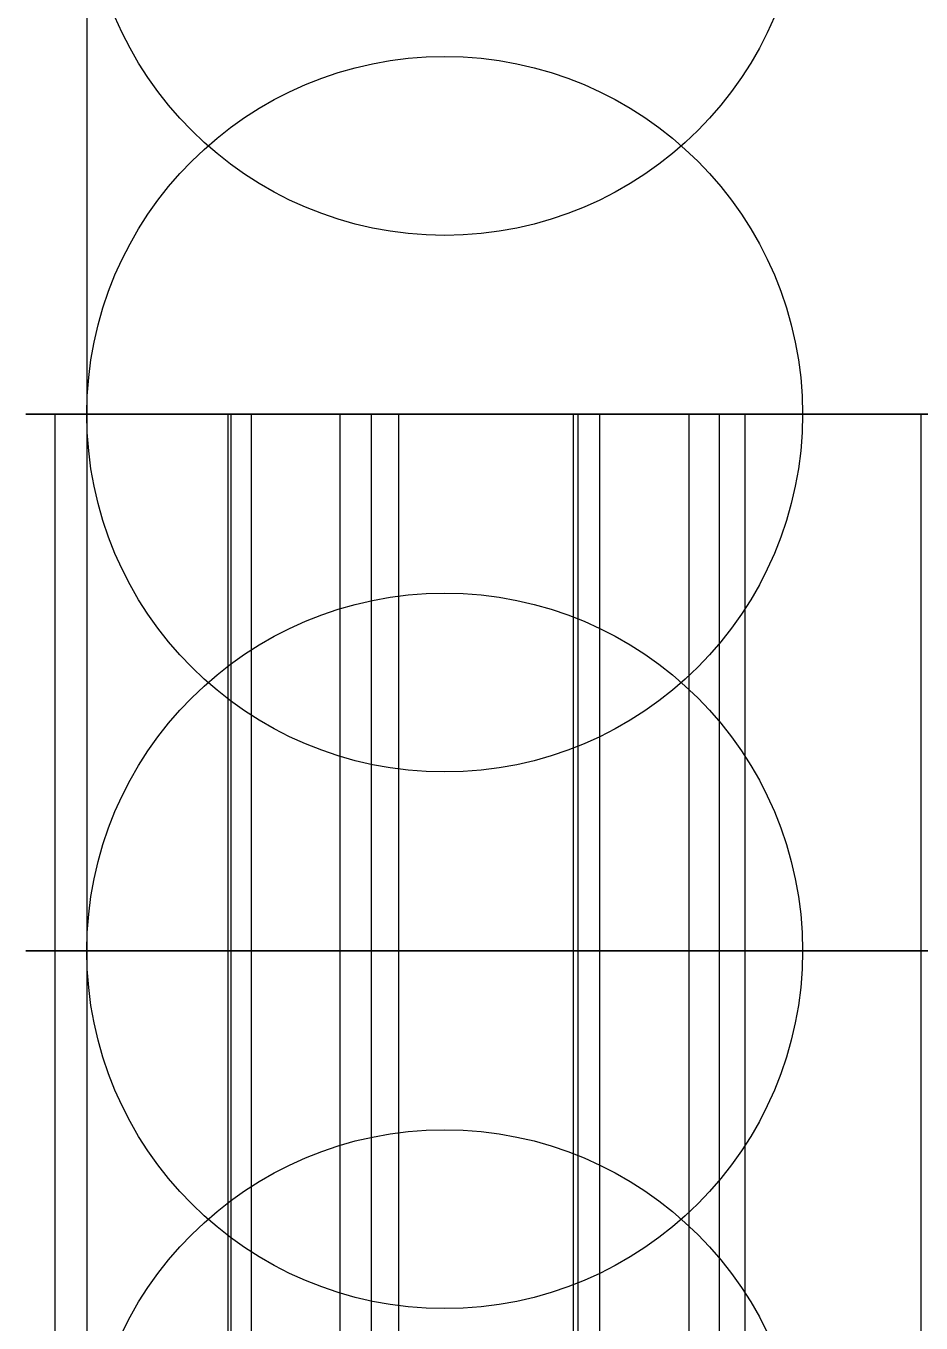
# Model space of a CAD drawing. Extents: x -60 to 60, y 140 to 264.
# Drawn here: x -14.34 to -9.34, y 195.42 to 202.67 of the extents above; entities that cross this region are included whole.
import ezdxf

# ---------------------------------------------------------------- set-up
doc = ezdxf.new("R2010")
doc.units = 0
doc.layers.add('Cut051011', color=7, linetype='CONTINUOUS')

msp = doc.modelspace()

# ---------------------------------------------------------------- linework, layer by layer
at = {"layer": 'Cut051011'}
for p, q in [((-14, 203.5, 600), (-14, 200.5, 600)), ((-14, 203.5, 600), (-14, 200.5, 600)), ((-14.1777, 197.5, 545.198), (-14.1777, 200.5, 545.198)), ((-14.1777, 197.5, 545.198), (-14.1777, 200.5, 545.198)), ((-14.1777, 197.5, 654.802), (-14.1777, 200.5, 654.802)), ((-14.1777, 197.5, 654.802), (-14.1777, 200.5, 654.802)), ((-14, 200.5, 600), (-14, 197.5, 600)), ((-14, 200.5, 600), (-14, 197.5, 600)), ((-13.2096, 197.5, 544.957), (-13.2096, 200.5, 544.957)), ((-13.2096, 197.5, 544.957), (-13.2096, 200.5, 544.957)), ((-13.2096, 197.5, 655.043), (-13.2096, 200.5, 655.043)), ((-13.2096, 197.5, 655.043), (-13.2096, 200.5, 655.043)), ((-13.1937, 197.5, 544.64), (-13.1937, 200.5, 544.64)), ((-13.1937, 197.5, 544.64), (-13.1937, 200.5, 544.64)), ((-13.1937, 197.5, 655.36), (-13.1937, 200.5, 655.36)), ((-13.1937, 197.5, 655.36), (-13.1937, 200.5, 655.36)), ((-13.079, 197.5, 544.478), (-13.079, 200.5, 544.478)), ((-13.079, 197.5, 544.478), (-13.079, 200.5, 544.478)), ((-13.079, 197.5, 655.522), (-13.079, 200.5, 655.522)), ((-13.079, 197.5, 655.522), (-13.079, 200.5, 655.522)), ((-12.5839, 197.5, 544.364), (-12.5839, 200.5, 544.364)), ((-12.5839, 197.5, 544.364), (-12.5839, 200.5, 544.364)), ((-12.5839, 197.5, 655.636), (-12.5839, 200.5, 655.636)), ((-12.5839, 197.5, 655.636), (-12.5839, 200.5, 655.636)), ((-12.4097, 197.5, 544.459), (-12.4097, 200.5, 544.459)), ((-12.4097, 197.5, 544.459), (-12.4097, 200.5, 544.459)), ((-12.4097, 197.5, 655.541), (-12.4097, 200.5, 655.541)), ((-12.4097, 197.5, 655.541), (-12.4097, 200.5, 655.541)), ((-12.2565, 197.5, 544.737), (-12.2565, 200.5, 544.737)), ((-12.2565, 197.5, 544.737), (-12.2565, 200.5, 544.737)), ((-12.2565, 197.5, 655.263), (-12.2565, 200.5, 655.263)), ((-12.2565, 197.5, 655.263), (-12.2565, 200.5, 655.263)), ((-11.2806, 197.5, 544.53), (-11.2806, 200.5, 544.53)), ((-11.2806, 197.5, 544.53), (-11.2806, 200.5, 544.53)), ((-11.2806, 197.5, 655.47), (-11.2806, 200.5, 655.47)), ((-11.2806, 197.5, 655.47), (-11.2806, 200.5, 655.47)), ((-11.2537, 197.5, 544.214), (-11.2537, 200.5, 544.214)), ((-11.2537, 197.5, 544.214), (-11.2537, 200.5, 544.214)), ((-11.2537, 197.5, 655.786), (-11.2537, 200.5, 655.786)), ((-11.2537, 197.5, 655.786), (-11.2537, 200.5, 655.786)), ((-11.1334, 197.5, 544.055), (-11.1334, 200.5, 544.055)), ((-11.1334, 197.5, 544.055), (-11.1334, 200.5, 544.055)), ((-11.1334, 197.5, 655.945), (-11.1334, 200.5, 655.945)), ((-11.1334, 197.5, 655.945), (-11.1334, 200.5, 655.945)), ((-10.6346, 197.5, 543.958), (-10.6346, 200.5, 543.958)), ((-10.6346, 197.5, 543.958), (-10.6346, 200.5, 543.958)), ((-10.6346, 197.5, 656.042), (-10.6346, 200.5, 656.042)), ((-10.6346, 197.5, 656.042), (-10.6346, 200.5, 656.042)), ((-10.4637, 197.5, 544.06), (-10.4637, 200.5, 544.06)), ((-10.4637, 197.5, 544.06), (-10.4637, 200.5, 544.06)), ((-10.4637, 197.5, 655.94), (-10.4637, 200.5, 655.94)), ((-10.4637, 197.5, 655.94), (-10.4637, 200.5, 655.94)), ((-10.3204, 197.5, 544.343), (-10.3204, 200.5, 544.343)), ((-10.3204, 197.5, 544.343), (-10.3204, 200.5, 544.343)), ((-10.3204, 197.5, 655.657), (-10.3204, 200.5, 655.657)), ((-10.3204, 197.5, 655.657), (-10.3204, 200.5, 655.657)), ((-9.33781, 197.5, 544.17), (-9.33781, 200.5, 544.17)), ((-9.33781, 197.5, 544.17), (-9.33781, 200.5, 544.17)), ((-9.33781, 197.5, 655.83), (-9.33781, 200.5, 655.83)), ((-9.33781, 197.5, 655.83), (-9.33781, 200.5, 655.83)), ((-14.1777, 194.5, 545.198), (-14.1777, 197.5, 545.198)), ((-14.1777, 194.5, 545.198), (-14.1777, 197.5, 545.198)), ((-14.1777, 194.5, 654.802), (-14.1777, 197.5, 654.802)), ((-14.1777, 194.5, 654.802), (-14.1777, 197.5, 654.802)), ((-14, 197.5, 600), (-14, 194.5, 600)), ((-14, 197.5, 600), (-14, 194.5, 600)), ((-13.2096, 194.5, 544.957), (-13.2096, 197.5, 544.957)), ((-13.2096, 194.5, 544.957), (-13.2096, 197.5, 544.957)), ((-13.2096, 194.5, 655.043), (-13.2096, 197.5, 655.043)), ((-13.2096, 194.5, 655.043), (-13.2096, 197.5, 655.043)), ((-13.1937, 194.5, 544.64), (-13.1937, 197.5, 544.64)), ((-13.1937, 194.5, 544.64), (-13.1937, 197.5, 544.64)), ((-13.1937, 194.5, 655.36), (-13.1937, 197.5, 655.36)), ((-13.1937, 194.5, 655.36), (-13.1937, 197.5, 655.36)), ((-13.079, 194.5, 544.478), (-13.079, 197.5, 544.478)), ((-13.079, 194.5, 544.478), (-13.079, 197.5, 544.478)), ((-13.079, 194.5, 655.522), (-13.079, 197.5, 655.522)), ((-13.079, 194.5, 655.522), (-13.079, 197.5, 655.522)), ((-12.5839, 194.5, 544.364), (-12.5839, 197.5, 544.364)), ((-12.5839, 194.5, 544.364), (-12.5839, 197.5, 544.364)), ((-12.5839, 194.5, 655.636), (-12.5839, 197.5, 655.636)), ((-12.5839, 194.5, 655.636), (-12.5839, 197.5, 655.636)), ((-12.4097, 194.5, 544.459), (-12.4097, 197.5, 544.459)), ((-12.4097, 194.5, 544.459), (-12.4097, 197.5, 544.459)), ((-12.4097, 194.5, 655.541), (-12.4097, 197.5, 655.541)), ((-12.4097, 194.5, 655.541), (-12.4097, 197.5, 655.541)), ((-12.2565, 194.5, 544.737), (-12.2565, 197.5, 544.737)), ((-12.2565, 194.5, 544.737), (-12.2565, 197.5, 544.737)), ((-12.2565, 194.5, 655.263), (-12.2565, 197.5, 655.263)), ((-12.2565, 194.5, 655.263), (-12.2565, 197.5, 655.263)), ((-11.2806, 194.5, 544.53), (-11.2806, 197.5, 544.53)), ((-11.2806, 194.5, 544.53), (-11.2806, 197.5, 544.53)), ((-11.2806, 194.5, 655.47), (-11.2806, 197.5, 655.47)), ((-11.2806, 194.5, 655.47), (-11.2806, 197.5, 655.47)), ((-11.2537, 194.5, 544.214), (-11.2537, 197.5, 544.214)), ((-11.2537, 194.5, 544.214), (-11.2537, 197.5, 544.214)), ((-11.2537, 194.5, 655.786), (-11.2537, 197.5, 655.786)), ((-11.2537, 194.5, 655.786), (-11.2537, 197.5, 655.786)), ((-11.1334, 194.5, 544.055), (-11.1334, 197.5, 544.055)), ((-11.1334, 194.5, 544.055), (-11.1334, 197.5, 544.055)), ((-11.1334, 194.5, 655.945), (-11.1334, 197.5, 655.945)), ((-11.1334, 194.5, 655.945), (-11.1334, 197.5, 655.945)), ((-10.6346, 194.5, 543.958), (-10.6346, 197.5, 543.958)), ((-10.6346, 194.5, 543.958), (-10.6346, 197.5, 543.958)), ((-10.6346, 194.5, 656.042), (-10.6346, 197.5, 656.042)), ((-10.6346, 194.5, 656.042), (-10.6346, 197.5, 656.042)), ((-10.4637, 194.5, 544.06), (-10.4637, 197.5, 544.06)), ((-10.4637, 194.5, 544.06), (-10.4637, 197.5, 544.06)), ((-10.4637, 194.5, 655.94), (-10.4637, 197.5, 655.94)), ((-10.4637, 194.5, 655.94), (-10.4637, 197.5, 655.94)), ((-10.3204, 194.5, 544.343), (-10.3204, 197.5, 544.343)), ((-10.3204, 194.5, 544.343), (-10.3204, 197.5, 544.343)), ((-10.3204, 194.5, 655.657), (-10.3204, 197.5, 655.657)), ((-10.3204, 194.5, 655.657), (-10.3204, 197.5, 655.657)), ((-9.33781, 194.5, 544.17), (-9.33781, 197.5, 544.17)), ((-9.33781, 194.5, 544.17), (-9.33781, 197.5, 544.17)), ((-9.33781, 194.5, 655.83), (-9.33781, 197.5, 655.83)), ((-9.33781, 194.5, 655.83), (-9.33781, 197.5, 655.83))]:
    msp.add_line(p, q, dxfattribs=at)
for centre, radius in [((0, 203.5), 60), ((0, 203.5), 60), ((0, 200.5), 60), ((0, 200.5), 60), ((-12, 203.5), 2), ((-12, 203.5), 2), ((-12, 200.5), 2), ((-12, 200.5), 2), ((-12, 200.5), 2), ((-12, 200.5), 2), ((-12, 197.5), 2), ((-12, 197.5), 2), ((-12, 197.5), 2), ((-12, 197.5), 2), ((-12, 194.5), 2), ((-12, 194.5), 2)]:
    msp.add_circle(centre, radius, dxfattribs=at)
for points, degree in [([(-14.1777, 200.5, 545.198), (-14.2808, 200.5, 545.075), (-14.3404, 200.5, 544.926)], 2), ([(-14.3404, 200.5, 655.074), (-14.2808, 200.5, 654.925), (-14.1777, 200.5, 654.802)], 2), ([(-14.1777, 200.5, 545.198), (-14.2808, 200.5, 545.075), (-14.3404, 200.5, 544.926)], 2), ([(-14.3404, 200.5, 655.074), (-14.2808, 200.5, 654.925), (-14.1777, 200.5, 654.802)], 2), ([(-13.1937, 200.5, 544.64), (-13.1764, 200.5, 544.8), (-13.2096, 200.5, 544.957)], 2), ([(-13.2096, 200.5, 655.043), (-13.1764, 200.5, 655.2), (-13.1937, 200.5, 655.36)], 2), ([(-13.1937, 200.5, 544.64), (-13.1764, 200.5, 544.8), (-13.2096, 200.5, 544.957)], 2), ([(-13.2096, 200.5, 655.043), (-13.1764, 200.5, 655.2), (-13.1937, 200.5, 655.36)], 2), ([(-12.5839, 200.5, 544.364), (-13.079, 200.5, 544.478)], 1), ([(-13.079, 200.5, 655.522), (-12.5839, 200.5, 655.636)], 1), ([(-12.5839, 200.5, 544.364), (-13.079, 200.5, 544.478)], 1), ([(-13.079, 200.5, 655.522), (-12.5839, 200.5, 655.636)], 1), ([(-12.2565, 200.5, 544.737), (-12.3552, 200.5, 544.61), (-12.4097, 200.5, 544.459)], 2), ([(-12.4097, 200.5, 655.541), (-12.3552, 200.5, 655.39), (-12.2565, 200.5, 655.263)], 2), ([(-12.2565, 200.5, 544.737), (-12.3552, 200.5, 544.61), (-12.4097, 200.5, 544.459)], 2), ([(-12.4097, 200.5, 655.541), (-12.3552, 200.5, 655.39), (-12.2565, 200.5, 655.263)], 2), ([(-11.2537, 200.5, 544.214), (-11.2419, 200.5, 544.374), (-11.2806, 200.5, 544.53)], 2), ([(-11.2806, 200.5, 655.47), (-11.2419, 200.5, 655.626), (-11.2537, 200.5, 655.786)], 2), ([(-11.2537, 200.5, 544.214), (-11.2419, 200.5, 544.374), (-11.2806, 200.5, 544.53)], 2), ([(-11.2806, 200.5, 655.47), (-11.2419, 200.5, 655.626), (-11.2537, 200.5, 655.786)], 2), ([(-10.6346, 200.5, 543.958), (-11.1334, 200.5, 544.055)], 1), ([(-11.1334, 200.5, 655.945), (-10.6346, 200.5, 656.042)], 1), ([(-10.6346, 200.5, 543.958), (-11.1334, 200.5, 544.055)], 1), ([(-11.1334, 200.5, 655.945), (-10.6346, 200.5, 656.042)], 1), ([(-10.3204, 200.5, 544.343), (-10.4146, 200.5, 544.213), (-10.4637, 200.5, 544.06)], 2), ([(-10.4637, 200.5, 655.94), (-10.4146, 200.5, 655.787), (-10.3204, 200.5, 655.657)], 2), ([(-10.3204, 200.5, 544.343), (-10.4146, 200.5, 544.213), (-10.4637, 200.5, 544.06)], 2), ([(-10.4637, 200.5, 655.94), (-10.4146, 200.5, 655.787), (-10.3204, 200.5, 655.657)], 2), ([(-9.2999, 200.5, 543.855), (-9.29374, 200.5, 544.015), (-9.33781, 200.5, 544.17)], 2), ([(-9.33781, 200.5, 655.83), (-9.29374, 200.5, 655.985), (-9.2999, 200.5, 656.145)], 2), ([(-9.2999, 200.5, 543.855), (-9.29374, 200.5, 544.015), (-9.33781, 200.5, 544.17)], 2), ([(-9.33781, 200.5, 655.83), (-9.29374, 200.5, 655.985), (-9.2999, 200.5, 656.145)], 2), ([(-14.1777, 197.5, 545.198), (-14.2808, 197.5, 545.075), (-14.3404, 197.5, 544.926)], 2), ([(-14.3404, 197.5, 655.074), (-14.2808, 197.5, 654.925), (-14.1777, 197.5, 654.802)], 2), ([(-14.1777, 197.5, 545.198), (-14.2808, 197.5, 545.075), (-14.3404, 197.5, 544.926)], 2), ([(-14.3404, 197.5, 655.074), (-14.2808, 197.5, 654.925), (-14.1777, 197.5, 654.802)], 2), ([(-14.1777, 197.5, 545.198), (-14.2808, 197.5, 545.075), (-14.3404, 197.5, 544.926)], 2), ([(-14.3404, 197.5, 655.074), (-14.2808, 197.5, 654.925), (-14.1777, 197.5, 654.802)], 2), ([(-14.1777, 197.5, 545.198), (-14.2808, 197.5, 545.075), (-14.3404, 197.5, 544.926)], 2), ([(-14.3404, 197.5, 655.074), (-14.2808, 197.5, 654.925), (-14.1777, 197.5, 654.802)], 2), ([(-13.1937, 197.5, 544.64), (-13.1764, 197.5, 544.8), (-13.2096, 197.5, 544.957)], 2), ([(-13.2096, 197.5, 655.043), (-13.1764, 197.5, 655.2), (-13.1937, 197.5, 655.36)], 2), ([(-13.1937, 197.5, 544.64), (-13.1764, 197.5, 544.8), (-13.2096, 197.5, 544.957)], 2), ([(-13.2096, 197.5, 655.043), (-13.1764, 197.5, 655.2), (-13.1937, 197.5, 655.36)], 2), ([(-13.1937, 197.5, 544.64), (-13.1764, 197.5, 544.8), (-13.2096, 197.5, 544.957)], 2), ([(-13.2096, 197.5, 655.043), (-13.1764, 197.5, 655.2), (-13.1937, 197.5, 655.36)], 2), ([(-13.1937, 197.5, 544.64), (-13.1764, 197.5, 544.8), (-13.2096, 197.5, 544.957)], 2), ([(-13.2096, 197.5, 655.043), (-13.1764, 197.5, 655.2), (-13.1937, 197.5, 655.36)], 2), ([(-12.5839, 197.5, 544.364), (-13.079, 197.5, 544.478)], 1), ([(-13.079, 197.5, 655.522), (-12.5839, 197.5, 655.636)], 1), ([(-12.5839, 197.5, 544.364), (-13.079, 197.5, 544.478)], 1), ([(-13.079, 197.5, 655.522), (-12.5839, 197.5, 655.636)], 1), ([(-12.5839, 197.5, 544.364), (-13.079, 197.5, 544.478)], 1), ([(-13.079, 197.5, 655.522), (-12.5839, 197.5, 655.636)], 1), ([(-12.5839, 197.5, 544.364), (-13.079, 197.5, 544.478)], 1), ([(-13.079, 197.5, 655.522), (-12.5839, 197.5, 655.636)], 1), ([(-12.2565, 197.5, 544.737), (-12.3552, 197.5, 544.61), (-12.4097, 197.5, 544.459)], 2), ([(-12.4097, 197.5, 655.541), (-12.3552, 197.5, 655.39), (-12.2565, 197.5, 655.263)], 2), ([(-12.2565, 197.5, 544.737), (-12.3552, 197.5, 544.61), (-12.4097, 197.5, 544.459)], 2), ([(-12.4097, 197.5, 655.541), (-12.3552, 197.5, 655.39), (-12.2565, 197.5, 655.263)], 2), ([(-12.2565, 197.5, 544.737), (-12.3552, 197.5, 544.61), (-12.4097, 197.5, 544.459)], 2), ([(-12.4097, 197.5, 655.541), (-12.3552, 197.5, 655.39), (-12.2565, 197.5, 655.263)], 2), ([(-12.2565, 197.5, 544.737), (-12.3552, 197.5, 544.61), (-12.4097, 197.5, 544.459)], 2), ([(-12.4097, 197.5, 655.541), (-12.3552, 197.5, 655.39), (-12.2565, 197.5, 655.263)], 2), ([(-11.2537, 197.5, 544.214), (-11.2419, 197.5, 544.374), (-11.2806, 197.5, 544.53)], 2), ([(-11.2806, 197.5, 655.47), (-11.2419, 197.5, 655.626), (-11.2537, 197.5, 655.786)], 2), ([(-11.2537, 197.5, 544.214), (-11.2419, 197.5, 544.374), (-11.2806, 197.5, 544.53)], 2), ([(-11.2806, 197.5, 655.47), (-11.2419, 197.5, 655.626), (-11.2537, 197.5, 655.786)], 2), ([(-11.2537, 197.5, 544.214), (-11.2419, 197.5, 544.374), (-11.2806, 197.5, 544.53)], 2), ([(-11.2806, 197.5, 655.47), (-11.2419, 197.5, 655.626), (-11.2537, 197.5, 655.786)], 2), ([(-11.2537, 197.5, 544.214), (-11.2419, 197.5, 544.374), (-11.2806, 197.5, 544.53)], 2), ([(-11.2806, 197.5, 655.47), (-11.2419, 197.5, 655.626), (-11.2537, 197.5, 655.786)], 2), ([(-10.6346, 197.5, 543.958), (-11.1334, 197.5, 544.055)], 1), ([(-11.1334, 197.5, 655.945), (-10.6346, 197.5, 656.042)], 1), ([(-10.6346, 197.5, 543.958), (-11.1334, 197.5, 544.055)], 1), ([(-11.1334, 197.5, 655.945), (-10.6346, 197.5, 656.042)], 1), ([(-10.6346, 197.5, 543.958), (-11.1334, 197.5, 544.055)], 1), ([(-11.1334, 197.5, 655.945), (-10.6346, 197.5, 656.042)], 1), ([(-10.6346, 197.5, 543.958), (-11.1334, 197.5, 544.055)], 1), ([(-11.1334, 197.5, 655.945), (-10.6346, 197.5, 656.042)], 1), ([(-10.3204, 197.5, 544.343), (-10.4146, 197.5, 544.213), (-10.4637, 197.5, 544.06)], 2), ([(-10.4637, 197.5, 655.94), (-10.4146, 197.5, 655.787), (-10.3204, 197.5, 655.657)], 2), ([(-10.3204, 197.5, 544.343), (-10.4146, 197.5, 544.213), (-10.4637, 197.5, 544.06)], 2), ([(-10.4637, 197.5, 655.94), (-10.4146, 197.5, 655.787), (-10.3204, 197.5, 655.657)], 2), ([(-10.3204, 197.5, 544.343), (-10.4146, 197.5, 544.213), (-10.4637, 197.5, 544.06)], 2), ([(-10.4637, 197.5, 655.94), (-10.4146, 197.5, 655.787), (-10.3204, 197.5, 655.657)], 2), ([(-10.3204, 197.5, 544.343), (-10.4146, 197.5, 544.213), (-10.4637, 197.5, 544.06)], 2), ([(-10.4637, 197.5, 655.94), (-10.4146, 197.5, 655.787), (-10.3204, 197.5, 655.657)], 2), ([(-9.2999, 197.5, 543.855), (-9.29374, 197.5, 544.015), (-9.33781, 197.5, 544.17)], 2), ([(-9.33781, 197.5, 655.83), (-9.29374, 197.5, 655.985), (-9.2999, 197.5, 656.145)], 2), ([(-9.2999, 197.5, 543.855), (-9.29374, 197.5, 544.015), (-9.33781, 197.5, 544.17)], 2), ([(-9.33781, 197.5, 655.83), (-9.29374, 197.5, 655.985), (-9.2999, 197.5, 656.145)], 2), ([(-9.2999, 197.5, 543.855), (-9.29374, 197.5, 544.015), (-9.33781, 197.5, 544.17)], 2), ([(-9.33781, 197.5, 655.83), (-9.29374, 197.5, 655.985), (-9.2999, 197.5, 656.145)], 2), ([(-9.2999, 197.5, 543.855), (-9.29374, 197.5, 544.015), (-9.33781, 197.5, 544.17)], 2), ([(-9.33781, 197.5, 655.83), (-9.29374, 197.5, 655.985), (-9.2999, 197.5, 656.145)], 2)]:
    msp.add_open_spline(points, degree=degree, dxfattribs=at)
for points, degree, knots in [([(-13.2096, 200.5, 544.957), (-13.2266, 200.5, 545.038), (-13.2656, 200.5, 545.129), (-13.3355, 200.5, 545.208), (-13.4044, 200.5, 545.287), (-13.5055, 200.5, 545.353), (-13.6182, 200.5, 545.38), (-13.7307, 200.5, 545.409), (-13.8506, 200.5, 545.399), (-13.9487, 200.5, 545.361), (-14.0477, 200.5, 545.324), (-14.1247, 200.5, 545.262), (-14.1777, 200.5, 545.198)], 3, [0, 0, 0, 0, 0.558599, 0.558599, 0.558599, 1.1172, 1.1172, 1.1172, 1.6758, 1.6758, 1.6758, 2.2344, 2.2344, 2.2344, 2.2344]), ([(-14.1777, 200.5, 654.802), (-14.1247, 200.5, 654.738), (-14.0477, 200.5, 654.676), (-13.9487, 200.5, 654.639), (-13.8506, 200.5, 654.601), (-13.7307, 200.5, 654.591), (-13.6182, 200.5, 654.62), (-13.5055, 200.5, 654.647), (-13.4044, 200.5, 654.713), (-13.3355, 200.5, 654.792), (-13.2656, 200.5, 654.871), (-13.2266, 200.5, 654.962), (-13.2096, 200.5, 655.043)], 3, [0, 0, 0, 0, 0.558599, 0.558599, 0.558599, 1.1172, 1.1172, 1.1172, 1.6758, 1.6758, 1.6758, 2.2344, 2.2344, 2.2344, 2.2344]), ([(-13.2096, 200.5, 544.957), (-13.2266, 200.5, 545.038), (-13.2656, 200.5, 545.129), (-13.3355, 200.5, 545.208), (-13.4044, 200.5, 545.287), (-13.5055, 200.5, 545.353), (-13.6182, 200.5, 545.38), (-13.7307, 200.5, 545.409), (-13.8506, 200.5, 545.399), (-13.9487, 200.5, 545.361), (-14.0477, 200.5, 545.324), (-14.1247, 200.5, 545.262), (-14.1777, 200.5, 545.198)], 3, [0, 0, 0, 0, 0.558599, 0.558599, 0.558599, 1.1172, 1.1172, 1.1172, 1.6758, 1.6758, 1.6758, 2.2344, 2.2344, 2.2344, 2.2344]), ([(-14.1777, 200.5, 654.802), (-14.1247, 200.5, 654.738), (-14.0477, 200.5, 654.676), (-13.9487, 200.5, 654.639), (-13.8506, 200.5, 654.601), (-13.7307, 200.5, 654.591), (-13.6182, 200.5, 654.62), (-13.5055, 200.5, 654.647), (-13.4044, 200.5, 654.713), (-13.3355, 200.5, 654.792), (-13.2656, 200.5, 654.871), (-13.2266, 200.5, 654.962), (-13.2096, 200.5, 655.043)], 3, [0, 0, 0, 0, 0.558599, 0.558599, 0.558599, 1.1172, 1.1172, 1.1172, 1.6758, 1.6758, 1.6758, 2.2344, 2.2344, 2.2344, 2.2344]), ([(-13.079, 200.5, 544.478), (-13.1309, 200.5, 544.49), (-13.1671, 200.5, 544.537), (-13.2001, 200.5, 544.587), (-13.1937, 200.5, 544.64)], 2, [0, 0, 0, 0.724386, 0.724386, 1.44877, 1.44877, 1.44877]), ([(-13.1937, 200.5, 655.36), (-13.2001, 200.5, 655.413), (-13.1671, 200.5, 655.463), (-13.1309, 200.5, 655.51), (-13.079, 200.5, 655.522)], 2, [0, 0, 0, 0.724386, 0.724386, 1.44877, 1.44877, 1.44877]), ([(-13.079, 200.5, 544.478), (-13.1309, 200.5, 544.49), (-13.1671, 200.5, 544.537), (-13.2001, 200.5, 544.587), (-13.1937, 200.5, 544.64)], 2, [0, 0, 0, 0.724386, 0.724386, 1.44877, 1.44877, 1.44877]), ([(-13.1937, 200.5, 655.36), (-13.2001, 200.5, 655.413), (-13.1671, 200.5, 655.463), (-13.1309, 200.5, 655.51), (-13.079, 200.5, 655.522)], 2, [0, 0, 0, 0.724386, 0.724386, 1.44877, 1.44877, 1.44877]), ([(-12.4097, 200.5, 544.459), (-12.4271, 200.5, 544.409), (-12.4787, 200.5, 544.378), (-12.5322, 200.5, 544.351), (-12.5839, 200.5, 544.364)], 2, [0, 0, 0, 0.724386, 0.724386, 1.44877, 1.44877, 1.44877]), ([(-12.5839, 200.5, 655.636), (-12.5322, 200.5, 655.649), (-12.4787, 200.5, 655.622), (-12.4271, 200.5, 655.591), (-12.4097, 200.5, 655.541)], 2, [0, 0, 0, 0.724386, 0.724386, 1.44877, 1.44877, 1.44877]), ([(-12.4097, 200.5, 544.459), (-12.4271, 200.5, 544.409), (-12.4787, 200.5, 544.378), (-12.5322, 200.5, 544.351), (-12.5839, 200.5, 544.364)], 2, [0, 0, 0, 0.724386, 0.724386, 1.44877, 1.44877, 1.44877]), ([(-12.5839, 200.5, 655.636), (-12.5322, 200.5, 655.649), (-12.4787, 200.5, 655.622), (-12.4271, 200.5, 655.591), (-12.4097, 200.5, 655.541)], 2, [0, 0, 0, 0.724386, 0.724386, 1.44877, 1.44877, 1.44877]), ([(-11.2806, 200.5, 544.53), (-11.3004, 200.5, 544.61), (-11.3426, 200.5, 544.699), (-11.4151, 200.5, 544.776), (-11.4868, 200.5, 544.853), (-11.5901, 200.5, 544.915), (-11.7037, 200.5, 544.938), (-11.8171, 200.5, 544.963), (-11.9366, 200.5, 544.949), (-12.0334, 200.5, 544.907), (-12.131, 200.5, 544.867), (-12.2057, 200.5, 544.802), (-12.2565, 200.5, 544.737)], 3, [0, 0, 0, 0, 0.558599, 0.558599, 0.558599, 1.1172, 1.1172, 1.1172, 1.6758, 1.6758, 1.6758, 2.2344, 2.2344, 2.2344, 2.2344]), ([(-12.2565, 200.5, 655.263), (-12.2057, 200.5, 655.198), (-12.131, 200.5, 655.133), (-12.0334, 200.5, 655.093), (-11.9366, 200.5, 655.051), (-11.8171, 200.5, 655.037), (-11.7037, 200.5, 655.062), (-11.5901, 200.5, 655.085), (-11.4868, 200.5, 655.147), (-11.4151, 200.5, 655.224), (-11.3426, 200.5, 655.301), (-11.3004, 200.5, 655.39), (-11.2806, 200.5, 655.47)], 3, [0, 0, 0, 0, 0.558599, 0.558599, 0.558599, 1.1172, 1.1172, 1.1172, 1.6758, 1.6758, 1.6758, 2.2344, 2.2344, 2.2344, 2.2344]), ([(-11.2806, 200.5, 544.53), (-11.3004, 200.5, 544.61), (-11.3426, 200.5, 544.699), (-11.4151, 200.5, 544.776), (-11.4868, 200.5, 544.853), (-11.5901, 200.5, 544.915), (-11.7037, 200.5, 544.938), (-11.8171, 200.5, 544.963), (-11.9366, 200.5, 544.949), (-12.0334, 200.5, 544.907), (-12.131, 200.5, 544.867), (-12.2057, 200.5, 544.802), (-12.2565, 200.5, 544.737)], 3, [0, 0, 0, 0, 0.558599, 0.558599, 0.558599, 1.1172, 1.1172, 1.1172, 1.6758, 1.6758, 1.6758, 2.2344, 2.2344, 2.2344, 2.2344]), ([(-12.2565, 200.5, 655.263), (-12.2057, 200.5, 655.198), (-12.131, 200.5, 655.133), (-12.0334, 200.5, 655.093), (-11.9366, 200.5, 655.051), (-11.8171, 200.5, 655.037), (-11.7037, 200.5, 655.062), (-11.5901, 200.5, 655.085), (-11.4868, 200.5, 655.147), (-11.4151, 200.5, 655.224), (-11.3426, 200.5, 655.301), (-11.3004, 200.5, 655.39), (-11.2806, 200.5, 655.47)], 3, [0, 0, 0, 0, 0.558599, 0.558599, 0.558599, 1.1172, 1.1172, 1.1172, 1.6758, 1.6758, 1.6758, 2.2344, 2.2344, 2.2344, 2.2344]), ([(-11.1334, 200.5, 544.055), (-11.1856, 200.5, 544.065), (-11.2235, 200.5, 544.112), (-11.2582, 200.5, 544.161), (-11.2537, 200.5, 544.214)], 2, [0, 0, 0, 0.724386, 0.724386, 1.44877, 1.44877, 1.44877]), ([(-11.2537, 200.5, 655.786), (-11.2582, 200.5, 655.839), (-11.2235, 200.5, 655.888), (-11.1856, 200.5, 655.935), (-11.1334, 200.5, 655.945)], 2, [0, 0, 0, 0.724386, 0.724386, 1.44877, 1.44877, 1.44877]), ([(-11.1334, 200.5, 544.055), (-11.1856, 200.5, 544.065), (-11.2235, 200.5, 544.112), (-11.2582, 200.5, 544.161), (-11.2537, 200.5, 544.214)], 2, [0, 0, 0, 0.724386, 0.724386, 1.44877, 1.44877, 1.44877]), ([(-11.2537, 200.5, 655.786), (-11.2582, 200.5, 655.839), (-11.2235, 200.5, 655.888), (-11.1856, 200.5, 655.935), (-11.1334, 200.5, 655.945)], 2, [0, 0, 0, 0.724386, 0.724386, 1.44877, 1.44877, 1.44877]), ([(-10.4637, 200.5, 544.06), (-10.4794, 200.5, 544.009), (-10.5299, 200.5, 543.977), (-10.5825, 200.5, 543.948), (-10.6346, 200.5, 543.958)], 2, [0, 0, 0, 0.724386, 0.724386, 1.44877, 1.44877, 1.44877]), ([(-10.6346, 200.5, 656.042), (-10.5825, 200.5, 656.052), (-10.5299, 200.5, 656.023), (-10.4794, 200.5, 655.991), (-10.4637, 200.5, 655.94)], 2, [0, 0, 0, 0.724386, 0.724386, 1.44877, 1.44877, 1.44877]), ([(-10.4637, 200.5, 544.06), (-10.4794, 200.5, 544.009), (-10.5299, 200.5, 543.977), (-10.5825, 200.5, 543.948), (-10.6346, 200.5, 543.958)], 2, [0, 0, 0, 0.724386, 0.724386, 1.44877, 1.44877, 1.44877]), ([(-10.6346, 200.5, 656.042), (-10.5825, 200.5, 656.052), (-10.5299, 200.5, 656.023), (-10.4794, 200.5, 655.991), (-10.4637, 200.5, 655.94)], 2, [0, 0, 0, 0.724386, 0.724386, 1.44877, 1.44877, 1.44877]), ([(-9.33781, 200.5, 544.17), (-9.36044, 200.5, 544.249), (-9.40567, 200.5, 544.337), (-9.4809, 200.5, 544.411), (-9.55518, 200.5, 544.486), (-9.66059, 200.5, 544.544), (-9.77496, 200.5, 544.563), (-9.88915, 200.5, 544.584), (-10.0081, 200.5, 544.566), (-10.1033, 200.5, 544.521), (-10.1995, 200.5, 544.477), (-10.2719, 200.5, 544.41), (-10.3204, 200.5, 544.343)], 3, [0, 0, 0, 0, 0.558599, 0.558599, 0.558599, 1.1172, 1.1172, 1.1172, 1.6758, 1.6758, 1.6758, 2.2344, 2.2344, 2.2344, 2.2344]), ([(-10.3204, 200.5, 655.657), (-10.2719, 200.5, 655.59), (-10.1995, 200.5, 655.523), (-10.1033, 200.5, 655.479), (-10.0081, 200.5, 655.434), (-9.88915, 200.5, 655.416), (-9.77496, 200.5, 655.437), (-9.66059, 200.5, 655.456), (-9.55518, 200.5, 655.514), (-9.4809, 200.5, 655.589), (-9.40567, 200.5, 655.663), (-9.36044, 200.5, 655.751), (-9.33781, 200.5, 655.83)], 3, [0, 0, 0, 0, 0.558599, 0.558599, 0.558599, 1.1172, 1.1172, 1.1172, 1.6758, 1.6758, 1.6758, 2.2344, 2.2344, 2.2344, 2.2344]), ([(-9.33781, 200.5, 544.17), (-9.36044, 200.5, 544.249), (-9.40567, 200.5, 544.337), (-9.4809, 200.5, 544.411), (-9.55518, 200.5, 544.486), (-9.66059, 200.5, 544.544), (-9.77496, 200.5, 544.563), (-9.88915, 200.5, 544.584), (-10.0081, 200.5, 544.566), (-10.1033, 200.5, 544.521), (-10.1995, 200.5, 544.477), (-10.2719, 200.5, 544.41), (-10.3204, 200.5, 544.343)], 3, [0, 0, 0, 0, 0.558599, 0.558599, 0.558599, 1.1172, 1.1172, 1.1172, 1.6758, 1.6758, 1.6758, 2.2344, 2.2344, 2.2344, 2.2344]), ([(-10.3204, 200.5, 655.657), (-10.2719, 200.5, 655.59), (-10.1995, 200.5, 655.523), (-10.1033, 200.5, 655.479), (-10.0081, 200.5, 655.434), (-9.88915, 200.5, 655.416), (-9.77496, 200.5, 655.437), (-9.66059, 200.5, 655.456), (-9.55518, 200.5, 655.514), (-9.4809, 200.5, 655.589), (-9.40567, 200.5, 655.663), (-9.36044, 200.5, 655.751), (-9.33781, 200.5, 655.83)], 3, [0, 0, 0, 0, 0.558599, 0.558599, 0.558599, 1.1172, 1.1172, 1.1172, 1.6758, 1.6758, 1.6758, 2.2344, 2.2344, 2.2344, 2.2344]), ([(-13.2096, 197.5, 544.957), (-13.2266, 197.5, 545.038), (-13.2656, 197.5, 545.129), (-13.3355, 197.5, 545.208), (-13.4044, 197.5, 545.287), (-13.5055, 197.5, 545.353), (-13.6182, 197.5, 545.38), (-13.7307, 197.5, 545.409), (-13.8506, 197.5, 545.399), (-13.9487, 197.5, 545.361), (-14.0477, 197.5, 545.324), (-14.1247, 197.5, 545.262), (-14.1777, 197.5, 545.198)], 3, [0, 0, 0, 0, 0.558599, 0.558599, 0.558599, 1.1172, 1.1172, 1.1172, 1.6758, 1.6758, 1.6758, 2.2344, 2.2344, 2.2344, 2.2344]), ([(-14.1777, 197.5, 654.802), (-14.1247, 197.5, 654.738), (-14.0477, 197.5, 654.676), (-13.9487, 197.5, 654.639), (-13.8506, 197.5, 654.601), (-13.7307, 197.5, 654.591), (-13.6182, 197.5, 654.62), (-13.5055, 197.5, 654.647), (-13.4044, 197.5, 654.713), (-13.3355, 197.5, 654.792), (-13.2656, 197.5, 654.871), (-13.2266, 197.5, 654.962), (-13.2096, 197.5, 655.043)], 3, [0, 0, 0, 0, 0.558599, 0.558599, 0.558599, 1.1172, 1.1172, 1.1172, 1.6758, 1.6758, 1.6758, 2.2344, 2.2344, 2.2344, 2.2344]), ([(-13.2096, 197.5, 544.957), (-13.2266, 197.5, 545.038), (-13.2656, 197.5, 545.129), (-13.3355, 197.5, 545.208), (-13.4044, 197.5, 545.287), (-13.5055, 197.5, 545.353), (-13.6182, 197.5, 545.38), (-13.7307, 197.5, 545.409), (-13.8506, 197.5, 545.399), (-13.9487, 197.5, 545.361), (-14.0477, 197.5, 545.324), (-14.1247, 197.5, 545.262), (-14.1777, 197.5, 545.198)], 3, [0, 0, 0, 0, 0.558599, 0.558599, 0.558599, 1.1172, 1.1172, 1.1172, 1.6758, 1.6758, 1.6758, 2.2344, 2.2344, 2.2344, 2.2344]), ([(-14.1777, 197.5, 654.802), (-14.1247, 197.5, 654.738), (-14.0477, 197.5, 654.676), (-13.9487, 197.5, 654.639), (-13.8506, 197.5, 654.601), (-13.7307, 197.5, 654.591), (-13.6182, 197.5, 654.62), (-13.5055, 197.5, 654.647), (-13.4044, 197.5, 654.713), (-13.3355, 197.5, 654.792), (-13.2656, 197.5, 654.871), (-13.2266, 197.5, 654.962), (-13.2096, 197.5, 655.043)], 3, [0, 0, 0, 0, 0.558599, 0.558599, 0.558599, 1.1172, 1.1172, 1.1172, 1.6758, 1.6758, 1.6758, 2.2344, 2.2344, 2.2344, 2.2344]), ([(-13.2096, 197.5, 544.957), (-13.2266, 197.5, 545.038), (-13.2656, 197.5, 545.129), (-13.3355, 197.5, 545.208), (-13.4044, 197.5, 545.287), (-13.5055, 197.5, 545.353), (-13.6182, 197.5, 545.38), (-13.7307, 197.5, 545.409), (-13.8506, 197.5, 545.399), (-13.9487, 197.5, 545.361), (-14.0477, 197.5, 545.324), (-14.1247, 197.5, 545.262), (-14.1777, 197.5, 545.198)], 3, [0, 0, 0, 0, 0.558599, 0.558599, 0.558599, 1.1172, 1.1172, 1.1172, 1.6758, 1.6758, 1.6758, 2.2344, 2.2344, 2.2344, 2.2344]), ([(-14.1777, 197.5, 654.802), (-14.1247, 197.5, 654.738), (-14.0477, 197.5, 654.676), (-13.9487, 197.5, 654.639), (-13.8506, 197.5, 654.601), (-13.7307, 197.5, 654.591), (-13.6182, 197.5, 654.62), (-13.5055, 197.5, 654.647), (-13.4044, 197.5, 654.713), (-13.3355, 197.5, 654.792), (-13.2656, 197.5, 654.871), (-13.2266, 197.5, 654.962), (-13.2096, 197.5, 655.043)], 3, [0, 0, 0, 0, 0.558599, 0.558599, 0.558599, 1.1172, 1.1172, 1.1172, 1.6758, 1.6758, 1.6758, 2.2344, 2.2344, 2.2344, 2.2344]), ([(-13.2096, 197.5, 544.957), (-13.2266, 197.5, 545.038), (-13.2656, 197.5, 545.129), (-13.3355, 197.5, 545.208), (-13.4044, 197.5, 545.287), (-13.5055, 197.5, 545.353), (-13.6182, 197.5, 545.38), (-13.7307, 197.5, 545.409), (-13.8506, 197.5, 545.399), (-13.9487, 197.5, 545.361), (-14.0477, 197.5, 545.324), (-14.1247, 197.5, 545.262), (-14.1777, 197.5, 545.198)], 3, [0, 0, 0, 0, 0.558599, 0.558599, 0.558599, 1.1172, 1.1172, 1.1172, 1.6758, 1.6758, 1.6758, 2.2344, 2.2344, 2.2344, 2.2344]), ([(-14.1777, 197.5, 654.802), (-14.1247, 197.5, 654.738), (-14.0477, 197.5, 654.676), (-13.9487, 197.5, 654.639), (-13.8506, 197.5, 654.601), (-13.7307, 197.5, 654.591), (-13.6182, 197.5, 654.62), (-13.5055, 197.5, 654.647), (-13.4044, 197.5, 654.713), (-13.3355, 197.5, 654.792), (-13.2656, 197.5, 654.871), (-13.2266, 197.5, 654.962), (-13.2096, 197.5, 655.043)], 3, [0, 0, 0, 0, 0.558599, 0.558599, 0.558599, 1.1172, 1.1172, 1.1172, 1.6758, 1.6758, 1.6758, 2.2344, 2.2344, 2.2344, 2.2344]), ([(-13.079, 197.5, 544.478), (-13.1309, 197.5, 544.49), (-13.1671, 197.5, 544.537), (-13.2001, 197.5, 544.587), (-13.1937, 197.5, 544.64)], 2, [0, 0, 0, 0.724386, 0.724386, 1.44877, 1.44877, 1.44877]), ([(-13.1937, 197.5, 655.36), (-13.2001, 197.5, 655.413), (-13.1671, 197.5, 655.463), (-13.1309, 197.5, 655.51), (-13.079, 197.5, 655.522)], 2, [0, 0, 0, 0.724386, 0.724386, 1.44877, 1.44877, 1.44877]), ([(-13.079, 197.5, 544.478), (-13.1309, 197.5, 544.49), (-13.1671, 197.5, 544.537), (-13.2001, 197.5, 544.587), (-13.1937, 197.5, 544.64)], 2, [0, 0, 0, 0.724386, 0.724386, 1.44877, 1.44877, 1.44877]), ([(-13.1937, 197.5, 655.36), (-13.2001, 197.5, 655.413), (-13.1671, 197.5, 655.463), (-13.1309, 197.5, 655.51), (-13.079, 197.5, 655.522)], 2, [0, 0, 0, 0.724386, 0.724386, 1.44877, 1.44877, 1.44877]), ([(-13.079, 197.5, 544.478), (-13.1309, 197.5, 544.49), (-13.1671, 197.5, 544.537), (-13.2001, 197.5, 544.587), (-13.1937, 197.5, 544.64)], 2, [0, 0, 0, 0.724386, 0.724386, 1.44877, 1.44877, 1.44877]), ([(-13.1937, 197.5, 655.36), (-13.2001, 197.5, 655.413), (-13.1671, 197.5, 655.463), (-13.1309, 197.5, 655.51), (-13.079, 197.5, 655.522)], 2, [0, 0, 0, 0.724386, 0.724386, 1.44877, 1.44877, 1.44877]), ([(-13.079, 197.5, 544.478), (-13.1309, 197.5, 544.49), (-13.1671, 197.5, 544.537), (-13.2001, 197.5, 544.587), (-13.1937, 197.5, 544.64)], 2, [0, 0, 0, 0.724386, 0.724386, 1.44877, 1.44877, 1.44877]), ([(-13.1937, 197.5, 655.36), (-13.2001, 197.5, 655.413), (-13.1671, 197.5, 655.463), (-13.1309, 197.5, 655.51), (-13.079, 197.5, 655.522)], 2, [0, 0, 0, 0.724386, 0.724386, 1.44877, 1.44877, 1.44877]), ([(-12.4097, 197.5, 544.459), (-12.4271, 197.5, 544.409), (-12.4787, 197.5, 544.378), (-12.5322, 197.5, 544.351), (-12.5839, 197.5, 544.364)], 2, [0, 0, 0, 0.724386, 0.724386, 1.44877, 1.44877, 1.44877]), ([(-12.5839, 197.5, 655.636), (-12.5322, 197.5, 655.649), (-12.4787, 197.5, 655.622), (-12.4271, 197.5, 655.591), (-12.4097, 197.5, 655.541)], 2, [0, 0, 0, 0.724386, 0.724386, 1.44877, 1.44877, 1.44877]), ([(-12.4097, 197.5, 544.459), (-12.4271, 197.5, 544.409), (-12.4787, 197.5, 544.378), (-12.5322, 197.5, 544.351), (-12.5839, 197.5, 544.364)], 2, [0, 0, 0, 0.724386, 0.724386, 1.44877, 1.44877, 1.44877]), ([(-12.5839, 197.5, 655.636), (-12.5322, 197.5, 655.649), (-12.4787, 197.5, 655.622), (-12.4271, 197.5, 655.591), (-12.4097, 197.5, 655.541)], 2, [0, 0, 0, 0.724386, 0.724386, 1.44877, 1.44877, 1.44877]), ([(-12.4097, 197.5, 544.459), (-12.4271, 197.5, 544.409), (-12.4787, 197.5, 544.378), (-12.5322, 197.5, 544.351), (-12.5839, 197.5, 544.364)], 2, [0, 0, 0, 0.724386, 0.724386, 1.44877, 1.44877, 1.44877]), ([(-12.5839, 197.5, 655.636), (-12.5322, 197.5, 655.649), (-12.4787, 197.5, 655.622), (-12.4271, 197.5, 655.591), (-12.4097, 197.5, 655.541)], 2, [0, 0, 0, 0.724386, 0.724386, 1.44877, 1.44877, 1.44877]), ([(-12.4097, 197.5, 544.459), (-12.4271, 197.5, 544.409), (-12.4787, 197.5, 544.378), (-12.5322, 197.5, 544.351), (-12.5839, 197.5, 544.364)], 2, [0, 0, 0, 0.724386, 0.724386, 1.44877, 1.44877, 1.44877]), ([(-12.5839, 197.5, 655.636), (-12.5322, 197.5, 655.649), (-12.4787, 197.5, 655.622), (-12.4271, 197.5, 655.591), (-12.4097, 197.5, 655.541)], 2, [0, 0, 0, 0.724386, 0.724386, 1.44877, 1.44877, 1.44877]), ([(-11.2806, 197.5, 544.53), (-11.3004, 197.5, 544.61), (-11.3426, 197.5, 544.699), (-11.4151, 197.5, 544.776), (-11.4868, 197.5, 544.853), (-11.5901, 197.5, 544.915), (-11.7037, 197.5, 544.938), (-11.8171, 197.5, 544.963), (-11.9366, 197.5, 544.949), (-12.0334, 197.5, 544.907), (-12.131, 197.5, 544.867), (-12.2057, 197.5, 544.802), (-12.2565, 197.5, 544.737)], 3, [0, 0, 0, 0, 0.558599, 0.558599, 0.558599, 1.1172, 1.1172, 1.1172, 1.6758, 1.6758, 1.6758, 2.2344, 2.2344, 2.2344, 2.2344]), ([(-12.2565, 197.5, 655.263), (-12.2057, 197.5, 655.198), (-12.131, 197.5, 655.133), (-12.0334, 197.5, 655.093), (-11.9366, 197.5, 655.051), (-11.8171, 197.5, 655.037), (-11.7037, 197.5, 655.062), (-11.5901, 197.5, 655.085), (-11.4868, 197.5, 655.147), (-11.4151, 197.5, 655.224), (-11.3426, 197.5, 655.301), (-11.3004, 197.5, 655.39), (-11.2806, 197.5, 655.47)], 3, [0, 0, 0, 0, 0.558599, 0.558599, 0.558599, 1.1172, 1.1172, 1.1172, 1.6758, 1.6758, 1.6758, 2.2344, 2.2344, 2.2344, 2.2344]), ([(-11.2806, 197.5, 544.53), (-11.3004, 197.5, 544.61), (-11.3426, 197.5, 544.699), (-11.4151, 197.5, 544.776), (-11.4868, 197.5, 544.853), (-11.5901, 197.5, 544.915), (-11.7037, 197.5, 544.938), (-11.8171, 197.5, 544.963), (-11.9366, 197.5, 544.949), (-12.0334, 197.5, 544.907), (-12.131, 197.5, 544.867), (-12.2057, 197.5, 544.802), (-12.2565, 197.5, 544.737)], 3, [0, 0, 0, 0, 0.558599, 0.558599, 0.558599, 1.1172, 1.1172, 1.1172, 1.6758, 1.6758, 1.6758, 2.2344, 2.2344, 2.2344, 2.2344]), ([(-12.2565, 197.5, 655.263), (-12.2057, 197.5, 655.198), (-12.131, 197.5, 655.133), (-12.0334, 197.5, 655.093), (-11.9366, 197.5, 655.051), (-11.8171, 197.5, 655.037), (-11.7037, 197.5, 655.062), (-11.5901, 197.5, 655.085), (-11.4868, 197.5, 655.147), (-11.4151, 197.5, 655.224), (-11.3426, 197.5, 655.301), (-11.3004, 197.5, 655.39), (-11.2806, 197.5, 655.47)], 3, [0, 0, 0, 0, 0.558599, 0.558599, 0.558599, 1.1172, 1.1172, 1.1172, 1.6758, 1.6758, 1.6758, 2.2344, 2.2344, 2.2344, 2.2344]), ([(-11.2806, 197.5, 544.53), (-11.3004, 197.5, 544.61), (-11.3426, 197.5, 544.699), (-11.4151, 197.5, 544.776), (-11.4868, 197.5, 544.853), (-11.5901, 197.5, 544.915), (-11.7037, 197.5, 544.938), (-11.8171, 197.5, 544.963), (-11.9366, 197.5, 544.949), (-12.0334, 197.5, 544.907), (-12.131, 197.5, 544.867), (-12.2057, 197.5, 544.802), (-12.2565, 197.5, 544.737)], 3, [0, 0, 0, 0, 0.558599, 0.558599, 0.558599, 1.1172, 1.1172, 1.1172, 1.6758, 1.6758, 1.6758, 2.2344, 2.2344, 2.2344, 2.2344]), ([(-12.2565, 197.5, 655.263), (-12.2057, 197.5, 655.198), (-12.131, 197.5, 655.133), (-12.0334, 197.5, 655.093), (-11.9366, 197.5, 655.051), (-11.8171, 197.5, 655.037), (-11.7037, 197.5, 655.062), (-11.5901, 197.5, 655.085), (-11.4868, 197.5, 655.147), (-11.4151, 197.5, 655.224), (-11.3426, 197.5, 655.301), (-11.3004, 197.5, 655.39), (-11.2806, 197.5, 655.47)], 3, [0, 0, 0, 0, 0.558599, 0.558599, 0.558599, 1.1172, 1.1172, 1.1172, 1.6758, 1.6758, 1.6758, 2.2344, 2.2344, 2.2344, 2.2344]), ([(-11.2806, 197.5, 544.53), (-11.3004, 197.5, 544.61), (-11.3426, 197.5, 544.699), (-11.4151, 197.5, 544.776), (-11.4868, 197.5, 544.853), (-11.5901, 197.5, 544.915), (-11.7037, 197.5, 544.938), (-11.8171, 197.5, 544.963), (-11.9366, 197.5, 544.949), (-12.0334, 197.5, 544.907), (-12.131, 197.5, 544.867), (-12.2057, 197.5, 544.802), (-12.2565, 197.5, 544.737)], 3, [0, 0, 0, 0, 0.558599, 0.558599, 0.558599, 1.1172, 1.1172, 1.1172, 1.6758, 1.6758, 1.6758, 2.2344, 2.2344, 2.2344, 2.2344]), ([(-12.2565, 197.5, 655.263), (-12.2057, 197.5, 655.198), (-12.131, 197.5, 655.133), (-12.0334, 197.5, 655.093), (-11.9366, 197.5, 655.051), (-11.8171, 197.5, 655.037), (-11.7037, 197.5, 655.062), (-11.5901, 197.5, 655.085), (-11.4868, 197.5, 655.147), (-11.4151, 197.5, 655.224), (-11.3426, 197.5, 655.301), (-11.3004, 197.5, 655.39), (-11.2806, 197.5, 655.47)], 3, [0, 0, 0, 0, 0.558599, 0.558599, 0.558599, 1.1172, 1.1172, 1.1172, 1.6758, 1.6758, 1.6758, 2.2344, 2.2344, 2.2344, 2.2344]), ([(-11.1334, 197.5, 544.055), (-11.1856, 197.5, 544.065), (-11.2235, 197.5, 544.112), (-11.2582, 197.5, 544.161), (-11.2537, 197.5, 544.214)], 2, [0, 0, 0, 0.724386, 0.724386, 1.44877, 1.44877, 1.44877]), ([(-11.2537, 197.5, 655.786), (-11.2582, 197.5, 655.839), (-11.2235, 197.5, 655.888), (-11.1856, 197.5, 655.935), (-11.1334, 197.5, 655.945)], 2, [0, 0, 0, 0.724386, 0.724386, 1.44877, 1.44877, 1.44877]), ([(-11.1334, 197.5, 544.055), (-11.1856, 197.5, 544.065), (-11.2235, 197.5, 544.112), (-11.2582, 197.5, 544.161), (-11.2537, 197.5, 544.214)], 2, [0, 0, 0, 0.724386, 0.724386, 1.44877, 1.44877, 1.44877]), ([(-11.2537, 197.5, 655.786), (-11.2582, 197.5, 655.839), (-11.2235, 197.5, 655.888), (-11.1856, 197.5, 655.935), (-11.1334, 197.5, 655.945)], 2, [0, 0, 0, 0.724386, 0.724386, 1.44877, 1.44877, 1.44877]), ([(-11.1334, 197.5, 544.055), (-11.1856, 197.5, 544.065), (-11.2235, 197.5, 544.112), (-11.2582, 197.5, 544.161), (-11.2537, 197.5, 544.214)], 2, [0, 0, 0, 0.724386, 0.724386, 1.44877, 1.44877, 1.44877]), ([(-11.2537, 197.5, 655.786), (-11.2582, 197.5, 655.839), (-11.2235, 197.5, 655.888), (-11.1856, 197.5, 655.935), (-11.1334, 197.5, 655.945)], 2, [0, 0, 0, 0.724386, 0.724386, 1.44877, 1.44877, 1.44877]), ([(-11.1334, 197.5, 544.055), (-11.1856, 197.5, 544.065), (-11.2235, 197.5, 544.112), (-11.2582, 197.5, 544.161), (-11.2537, 197.5, 544.214)], 2, [0, 0, 0, 0.724386, 0.724386, 1.44877, 1.44877, 1.44877]), ([(-11.2537, 197.5, 655.786), (-11.2582, 197.5, 655.839), (-11.2235, 197.5, 655.888), (-11.1856, 197.5, 655.935), (-11.1334, 197.5, 655.945)], 2, [0, 0, 0, 0.724386, 0.724386, 1.44877, 1.44877, 1.44877]), ([(-10.4637, 197.5, 544.06), (-10.4794, 197.5, 544.009), (-10.5299, 197.5, 543.977), (-10.5825, 197.5, 543.948), (-10.6346, 197.5, 543.958)], 2, [0, 0, 0, 0.724386, 0.724386, 1.44877, 1.44877, 1.44877]), ([(-10.6346, 197.5, 656.042), (-10.5825, 197.5, 656.052), (-10.5299, 197.5, 656.023), (-10.4794, 197.5, 655.991), (-10.4637, 197.5, 655.94)], 2, [0, 0, 0, 0.724386, 0.724386, 1.44877, 1.44877, 1.44877]), ([(-10.4637, 197.5, 544.06), (-10.4794, 197.5, 544.009), (-10.5299, 197.5, 543.977), (-10.5825, 197.5, 543.948), (-10.6346, 197.5, 543.958)], 2, [0, 0, 0, 0.724386, 0.724386, 1.44877, 1.44877, 1.44877]), ([(-10.6346, 197.5, 656.042), (-10.5825, 197.5, 656.052), (-10.5299, 197.5, 656.023), (-10.4794, 197.5, 655.991), (-10.4637, 197.5, 655.94)], 2, [0, 0, 0, 0.724386, 0.724386, 1.44877, 1.44877, 1.44877]), ([(-10.4637, 197.5, 544.06), (-10.4794, 197.5, 544.009), (-10.5299, 197.5, 543.977), (-10.5825, 197.5, 543.948), (-10.6346, 197.5, 543.958)], 2, [0, 0, 0, 0.724386, 0.724386, 1.44877, 1.44877, 1.44877]), ([(-10.6346, 197.5, 656.042), (-10.5825, 197.5, 656.052), (-10.5299, 197.5, 656.023), (-10.4794, 197.5, 655.991), (-10.4637, 197.5, 655.94)], 2, [0, 0, 0, 0.724386, 0.724386, 1.44877, 1.44877, 1.44877]), ([(-10.4637, 197.5, 544.06), (-10.4794, 197.5, 544.009), (-10.5299, 197.5, 543.977), (-10.5825, 197.5, 543.948), (-10.6346, 197.5, 543.958)], 2, [0, 0, 0, 0.724386, 0.724386, 1.44877, 1.44877, 1.44877]), ([(-10.6346, 197.5, 656.042), (-10.5825, 197.5, 656.052), (-10.5299, 197.5, 656.023), (-10.4794, 197.5, 655.991), (-10.4637, 197.5, 655.94)], 2, [0, 0, 0, 0.724386, 0.724386, 1.44877, 1.44877, 1.44877]), ([(-9.33781, 197.5, 544.17), (-9.36044, 197.5, 544.249), (-9.40567, 197.5, 544.337), (-9.4809, 197.5, 544.411), (-9.55518, 197.5, 544.486), (-9.66059, 197.5, 544.544), (-9.77496, 197.5, 544.563), (-9.88915, 197.5, 544.584), (-10.0081, 197.5, 544.566), (-10.1033, 197.5, 544.521), (-10.1995, 197.5, 544.477), (-10.2719, 197.5, 544.41), (-10.3204, 197.5, 544.343)], 3, [0, 0, 0, 0, 0.558599, 0.558599, 0.558599, 1.1172, 1.1172, 1.1172, 1.6758, 1.6758, 1.6758, 2.2344, 2.2344, 2.2344, 2.2344]), ([(-10.3204, 197.5, 655.657), (-10.2719, 197.5, 655.59), (-10.1995, 197.5, 655.523), (-10.1033, 197.5, 655.479), (-10.0081, 197.5, 655.434), (-9.88915, 197.5, 655.416), (-9.77496, 197.5, 655.437), (-9.66059, 197.5, 655.456), (-9.55518, 197.5, 655.514), (-9.4809, 197.5, 655.589), (-9.40567, 197.5, 655.663), (-9.36044, 197.5, 655.751), (-9.33781, 197.5, 655.83)], 3, [0, 0, 0, 0, 0.558599, 0.558599, 0.558599, 1.1172, 1.1172, 1.1172, 1.6758, 1.6758, 1.6758, 2.2344, 2.2344, 2.2344, 2.2344]), ([(-9.33781, 197.5, 544.17), (-9.36044, 197.5, 544.249), (-9.40567, 197.5, 544.337), (-9.4809, 197.5, 544.411), (-9.55518, 197.5, 544.486), (-9.66059, 197.5, 544.544), (-9.77496, 197.5, 544.563), (-9.88915, 197.5, 544.584), (-10.0081, 197.5, 544.566), (-10.1033, 197.5, 544.521), (-10.1995, 197.5, 544.477), (-10.2719, 197.5, 544.41), (-10.3204, 197.5, 544.343)], 3, [0, 0, 0, 0, 0.558599, 0.558599, 0.558599, 1.1172, 1.1172, 1.1172, 1.6758, 1.6758, 1.6758, 2.2344, 2.2344, 2.2344, 2.2344]), ([(-10.3204, 197.5, 655.657), (-10.2719, 197.5, 655.59), (-10.1995, 197.5, 655.523), (-10.1033, 197.5, 655.479), (-10.0081, 197.5, 655.434), (-9.88915, 197.5, 655.416), (-9.77496, 197.5, 655.437), (-9.66059, 197.5, 655.456), (-9.55518, 197.5, 655.514), (-9.4809, 197.5, 655.589), (-9.40567, 197.5, 655.663), (-9.36044, 197.5, 655.751), (-9.33781, 197.5, 655.83)], 3, [0, 0, 0, 0, 0.558599, 0.558599, 0.558599, 1.1172, 1.1172, 1.1172, 1.6758, 1.6758, 1.6758, 2.2344, 2.2344, 2.2344, 2.2344]), ([(-9.33781, 197.5, 544.17), (-9.36044, 197.5, 544.249), (-9.40567, 197.5, 544.337), (-9.4809, 197.5, 544.411), (-9.55518, 197.5, 544.486), (-9.66059, 197.5, 544.544), (-9.77496, 197.5, 544.563), (-9.88915, 197.5, 544.584), (-10.0081, 197.5, 544.566), (-10.1033, 197.5, 544.521), (-10.1995, 197.5, 544.477), (-10.2719, 197.5, 544.41), (-10.3204, 197.5, 544.343)], 3, [0, 0, 0, 0, 0.558599, 0.558599, 0.558599, 1.1172, 1.1172, 1.1172, 1.6758, 1.6758, 1.6758, 2.2344, 2.2344, 2.2344, 2.2344]), ([(-10.3204, 197.5, 655.657), (-10.2719, 197.5, 655.59), (-10.1995, 197.5, 655.523), (-10.1033, 197.5, 655.479), (-10.0081, 197.5, 655.434), (-9.88915, 197.5, 655.416), (-9.77496, 197.5, 655.437), (-9.66059, 197.5, 655.456), (-9.55518, 197.5, 655.514), (-9.4809, 197.5, 655.589), (-9.40567, 197.5, 655.663), (-9.36044, 197.5, 655.751), (-9.33781, 197.5, 655.83)], 3, [0, 0, 0, 0, 0.558599, 0.558599, 0.558599, 1.1172, 1.1172, 1.1172, 1.6758, 1.6758, 1.6758, 2.2344, 2.2344, 2.2344, 2.2344]), ([(-9.33781, 197.5, 544.17), (-9.36044, 197.5, 544.249), (-9.40567, 197.5, 544.337), (-9.4809, 197.5, 544.411), (-9.55518, 197.5, 544.486), (-9.66059, 197.5, 544.544), (-9.77496, 197.5, 544.563), (-9.88915, 197.5, 544.584), (-10.0081, 197.5, 544.566), (-10.1033, 197.5, 544.521), (-10.1995, 197.5, 544.477), (-10.2719, 197.5, 544.41), (-10.3204, 197.5, 544.343)], 3, [0, 0, 0, 0, 0.558599, 0.558599, 0.558599, 1.1172, 1.1172, 1.1172, 1.6758, 1.6758, 1.6758, 2.2344, 2.2344, 2.2344, 2.2344]), ([(-10.3204, 197.5, 655.657), (-10.2719, 197.5, 655.59), (-10.1995, 197.5, 655.523), (-10.1033, 197.5, 655.479), (-10.0081, 197.5, 655.434), (-9.88915, 197.5, 655.416), (-9.77496, 197.5, 655.437), (-9.66059, 197.5, 655.456), (-9.55518, 197.5, 655.514), (-9.4809, 197.5, 655.589), (-9.40567, 197.5, 655.663), (-9.36044, 197.5, 655.751), (-9.33781, 197.5, 655.83)], 3, [0, 0, 0, 0, 0.558599, 0.558599, 0.558599, 1.1172, 1.1172, 1.1172, 1.6758, 1.6758, 1.6758, 2.2344, 2.2344, 2.2344, 2.2344])]:
    msp.add_open_spline(points, degree=degree, knots=knots, dxfattribs=at)

doc.saveas('drawing.dxf')
